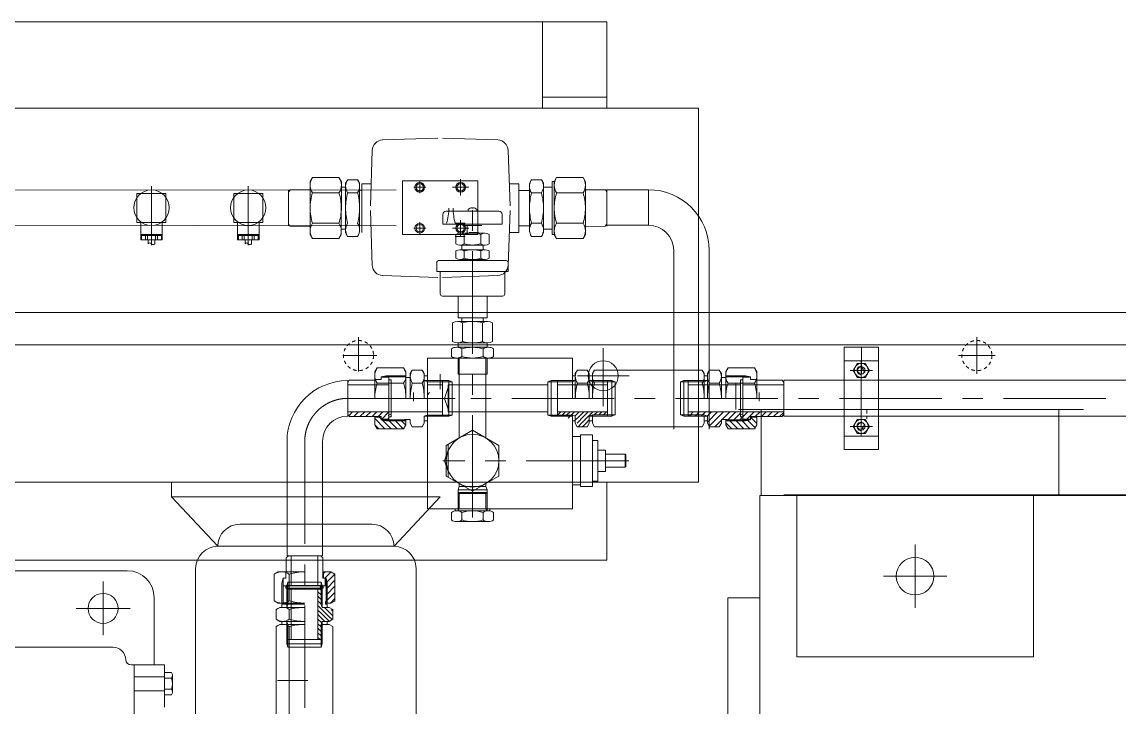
# Model space of a CAD drawing. Header units: millimetres. Extents: x -1 to 671026, y 1 to 511259.
# Drawn here: x 534472 to 560385, y 200260 to 216430 of the extents above; entities that cross this region are included whole.
import ezdxf

# ---------------------------------------------------------------- set-up
doc = ezdxf.new("R2010")
doc.units = ezdxf.units.MM
doc.header["$LTSCALE"] = 25.4
for name, pattern in [('CENTER', [50.8, 31.75, -6.35, 6.35, -6.35]), ('EB_DASH', [6, 3, -3]), ('EB_DASHDOT', [39, 30, -3, 3, -3])]:
    doc.linetypes.add(name, pattern=pattern)
for name, color, linetype, lineweight in [('CAXA0', 7, 'Continuous', 5), ('CAXA1', 5, 'CENTER', 5), ('CAXAEB0', 7, 'Continuous', 5), ('CAXA中心线层', 5, 'CENTER', 5), ('CAXA细实线层', 7, 'Continuous', 5), ('CAXA虚线层', 96, 'EB_DASH', 5)]:
    doc.layers.add(name, color=color, linetype=linetype, lineweight=lineweight)

msp = doc.modelspace()

# ---------------------------------------------------------------- linework, layer by layer
at = {"color": 7, "lineweight": 5}
for p, q in [((528985.88, 216430.32), (548289.88, 216430.32)), ((546765.88, 216430.32), (546765.88, 214398.32)), ((548289.88, 216430.32), (548289.88, 214398.32)), ((546765.88, 214652.32), (548289.88, 214652.32)), ((526826.88, 214398.32), (550448.88, 214398.32)), ((550448.88, 214398.32), (550448.88, 205569.28)), ((544297.64, 213687.75), (542988.7, 213645.49)), ((544404.18, 213687.75), (545713.12, 213645.49)), ((542700.77, 212090.18), (542743.03, 213399.11)), ((546001.05, 212090.18), (545958.79, 213399.11)), ((541279.37, 212660.69), (541335.06, 212756.94)), ((541279.37, 212660.69), (541335.06, 212756.94)), ((541335.06, 212756.94), (541960.46, 212756.38)), ((541335.06, 212756.94), (541960.46, 212756.38)), ((542015.97, 212660.03), (541960.46, 212756.38)), ((542015.97, 212660.03), (541960.46, 212756.38)), ((547043.19, 212659.77), (547098.7, 212756.13)), ((547724.1, 212756.69), (547098.7, 212756.13)), ((547779.79, 212660.43), (547724.1, 212756.69)), ((537531.21, 211543.66), (537531.21, 212554.98)), ((537531.21, 211543.66), (537531.21, 212554.98)), ((537531.21, 211540.01), (537531.21, 212551.34)), ((537531.21, 211670.17), (537531.21, 212508.37)), ((539817.21, 211543.66), (539817.21, 212554.98)), ((539817.21, 211543.66), (539817.21, 212554.98)), ((539817.21, 211540.01), (539817.21, 212551.34)), ((539817.21, 211670.17), (539817.21, 212508.37)), ((541279.37, 212660.69), (541279.2, 212469.97)), ((541279.37, 212660.69), (541279.2, 212469.97)), ((542014.86, 211414.99), (542015.86, 212532.81)), ((542015.97, 212660.03), (542015.86, 212532.81)), ((542015.97, 212660.03), (542015.86, 212532.81)), ((542015.86, 212532.81), (542117.46, 212532.72)), ((542015.86, 212532.81), (542117.46, 212532.72)), ((542117.46, 212528.1), (542117.02, 212037.88)), ((542117.46, 212528.1), (542117.02, 212037.88)), ((542117.54, 212621.62), (542117.46, 212532.72)), ((542117.54, 212621.62), (542117.46, 212532.72)), ((542117.54, 212621.62), (542166.01, 212705.4)), ((542117.54, 212621.62), (542166.01, 212705.4)), ((542166.01, 212705.4), (542399.42, 212705.19)), ((542166.01, 212705.4), (542399.42, 212705.19)), ((542447.74, 212621.32), (542399.42, 212705.19)), ((542447.74, 212621.32), (542399.42, 212705.19)), ((542447.74, 212621.32), (542447.22, 212037.12)), ((542447.74, 212621.32), (542447.59, 212456.22)), ((542717.5, 212606.63), (542496.71, 212606.63)), ((542496.71, 212606.63), (542496.71, 211463.63)), ((542717.5, 212606.63), (542496.71, 212606.63)), ((542496.71, 212606.63), (542496.71, 211463.63)), ((543461.91, 212679.81), (545239.91, 212679.81)), ((543461.91, 211409.81), (543461.91, 212679.81)), ((543728.61, 212527.41), (544008.01, 212527.41)), ((543868.31, 212387.71), (543868.31, 212667.11)), ((544643.01, 212527.41), (545024.01, 212527.41)), ((544693.81, 212527.41), (544973.21, 212527.41)), ((544833.51, 212717.91), (544833.51, 212336.91)), ((545239.91, 212679.81), (545239.91, 211409.81)), ((545984.32, 212606.63), (546205.11, 212606.63)), ((546205.11, 211463.63), (546205.11, 212606.63)), ((546205.11, 212570.3), (546205.11, 211503.5)), ((546459.02, 212621.07), (546507.34, 212704.93)), ((546459.02, 212621.07), (546459.17, 212455.97)), ((546740.75, 212705.14), (546507.34, 212704.93)), ((546789.22, 212621.36), (546740.75, 212705.14)), ((546789.22, 212621.36), (546789.3, 212532.46)), ((546789.31, 212527.84), (546789.75, 212037.62)), ((546992.95, 212532.56), (546789.75, 212532.37)), ((547043.75, 212660.74), (546992.95, 212660.74)), ((546992.95, 211414.74), (546992.95, 212660.74)), ((547043.19, 212659.77), (547043.3, 212532.56)), ((547044.31, 211414.74), (547043.3, 212532.56)), ((547779.79, 212660.43), (547780.35, 212037.92)), ((533169.94, 212470.24), (543308.96, 212456.36)), ((537188.31, 211694.36), (537188.31, 212380.16)), ((537188.31, 212380.16), (537874.11, 212380.16)), ((537874.11, 211694.36), (537874.11, 212380.16)), ((539474.31, 211694.36), (539474.31, 212380.16)), ((539474.31, 212380.16), (540160.11, 212380.16)), ((540160.11, 211694.36), (540160.11, 212380.16)), ((540768.96, 211618.16), (540768.96, 212456.36)), ((540769.63, 212411.25), (540803.91, 212470.51)), ((540803.85, 212470.4), (541279.2, 212469.97)), ((541279.2, 212469.97), (541278.26, 211415.66)), ((541334.74, 212397.53), (541960.14, 212396.97)), ((541334.74, 212397.53), (541960.14, 212396.97)), ((542165.09, 212399.19), (542398.5, 212399.4)), ((542165.09, 212399.19), (542398.5, 212399.4)), ((542496.71, 212445.26), (542447.59, 212456.22)), ((542496.71, 212445.26), (542447.59, 212456.22)), ((544985.69, 212323.8), (544988.16, 212323.8)), ((546459.55, 212455.95), (546205.11, 212455.95)), ((546459.17, 212455.95), (546460.01, 211523.15)), ((546741.68, 212396.03), (546508.26, 212396.23)), ((547725.07, 212396.05), (547099.67, 212396.62)), ((548255.32, 212470.14), (547779.96, 212469.72)), ((548289.54, 212410.99), (548255.25, 212470.26)), ((548255.25, 212470.26), (549269.26, 212470.26)), ((548289.5, 212451.5), (548290.25, 211613.3)), ((549269.26, 211632.06), (549269.26, 212470.26)), ((541278.82, 212038.17), (541278.26, 211415.66)), ((542014.86, 211414.99), (542015.42, 212037.51)), ((542116.49, 211453.22), (542117.02, 212037.42)), ((542116.49, 211453.22), (542117.02, 212037.42)), ((542447.22, 212037.12), (542446.75, 211523.41)), ((542447.22, 212037.12), (542446.75, 211523.41)), ((542700.77, 211983.63), (542743.03, 210674.69)), ((544492.02, 211965.1), (545736.62, 211965.1)), ((545012.72, 211965.1), (545012.72, 212008.18)), ((545104.16, 212043.84), (545104.16, 212033.93)), ((545104.16, 212033.93), (545124.48, 212033.93)), ((545124.48, 212043.84), (545124.48, 212033.93)), ((545215.92, 212008.69), (545215.92, 211965.1)), ((546001.05, 211983.63), (545958.79, 210674.69)), ((546790.27, 211452.97), (546789.75, 212037.16)), ((547780.35, 212037.92), (547780.91, 211415.4)), ((544415.82, 211660.3), (544415.82, 211888.9)), ((544833.51, 211752.71), (544833.51, 211371.71)), ((545812.82, 211660.3), (545812.82, 211888.9)), ((533169.94, 211632.04), (543308.96, 211618.16)), ((537188.31, 211694.36), (537874.11, 211694.36)), ((537277.21, 211289.17), (537277.21, 211694.36)), ((537531.21, 211670.17), (537531.21, 211162.17)), ((537785.21, 211289.17), (537785.21, 211694.36)), ((539474.31, 211694.36), (540160.11, 211694.36)), ((539563.21, 211289.17), (539563.21, 211694.36)), ((539817.21, 211670.17), (539817.21, 211162.17)), ((540071.21, 211289.17), (540071.21, 211694.36)), ((540768.96, 211666.23), (540803.2, 211606.8)), ((540803.2, 211606.8), (541278.43, 211606.37)), ((541334.09, 211678.71), (541959.49, 211678.15)), ((541334.09, 211678.71), (541959.49, 211678.15)), ((542014.97, 211542.21), (542116.57, 211542.12)), ((542014.97, 211542.21), (542116.57, 211542.12)), ((542116.49, 211453.22), (542164.81, 211369.36)), ((542116.49, 211453.22), (542164.81, 211369.36)), ((543728.61, 211562.21), (544008.01, 211562.21)), ((543868.31, 211422.51), (543868.31, 211701.91)), ((544415.82, 211660.3), (545114.32, 211660.3)), ((544643.01, 211562.21), (545024.01, 211562.21)), ((544693.81, 211562.21), (544973.21, 211562.21)), ((544705.09, 211677.97), (544938.5, 211677.76)), ((544705.09, 211677.97), (544938.5, 211677.76)), ((544905.19, 211660.3), (544905.19, 211622.2)), ((545241.32, 211622.2), (544905.19, 211622.2)), ((545036.71, 211629.06), (544986.84, 211618.02)), ((545036.71, 211629.06), (544986.84, 211618.02)), ((544987.32, 211622.2), (545336.99, 211622.2)), ((544987.32, 211444.4), (544987.32, 211622.2)), ((545257.5, 211463.63), (545036.71, 211463.63)), ((545257.5, 211463.63), (545036.71, 211463.63)), ((545114.32, 211660.3), (545812.82, 211660.3)), ((545241.32, 211444.4), (545241.32, 211622.2)), ((545984.32, 211463.63), (546205.11, 211463.63)), ((546459.92, 211617.75), (546205.11, 211617.75)), ((546741.68, 211677.71), (546508.26, 211677.5)), ((546790.27, 211452.97), (546741.95, 211369.1)), ((546993.39, 211541.96), (546789.99, 211541.77)), ((547725.07, 211678.46), (547099.67, 211677.9)), ((548255.96, 211606.54), (547780.73, 211606.12)), ((549269.26, 211632.06), (548249.83, 211632.06)), ((548290.2, 211665.98), (548255.96, 211606.54)), ((537785.21, 211416.17), (537277.21, 211416.17)), ((537785.21, 211390.77), (537277.21, 211390.77)), ((537785.21, 211289.17), (537277.21, 211289.17)), ((537297.9, 211289.17), (537297.9, 211390.77)), ((537390.57, 211289.17), (537390.57, 211390.77)), ((537438.53, 211289.17), (537438.53, 211390.77)), ((537455.01, 211193.48), (537455.01, 211289.17)), ((537607.41, 211193.48), (537607.41, 211289.17)), ((537623.88, 211289.17), (537623.88, 211390.77)), ((537671.85, 211289.17), (537671.85, 211390.77)), ((537764.52, 211289.17), (537764.52, 211390.77)), ((540071.21, 211416.17), (539563.21, 211416.17)), ((540071.21, 211390.77), (539563.21, 211390.77)), ((540071.21, 211289.17), (539563.21, 211289.17)), ((539583.9, 211289.17), (539583.9, 211390.77)), ((539676.57, 211289.17), (539676.57, 211390.77)), ((539724.53, 211289.17), (539724.53, 211390.77)), ((539741.01, 211193.48), (539741.01, 211289.17)), ((539893.41, 211193.48), (539893.41, 211289.17)), ((539909.88, 211289.17), (539909.88, 211390.77)), ((539957.85, 211289.17), (539957.85, 211390.77)), ((540050.52, 211289.17), (540050.52, 211390.77)), ((541278.26, 211415.66), (541333.77, 211319.3)), ((541278.26, 211415.66), (541333.77, 211319.3)), ((541333.77, 211319.3), (541959.17, 211318.74)), ((541333.77, 211319.3), (541959.17, 211318.74)), ((542014.86, 211414.99), (541959.17, 211318.74)), ((542014.86, 211414.99), (541959.17, 211318.74)), ((542164.81, 211369.36), (542398.22, 211369.15)), ((543461.91, 211409.81), (545239.91, 211409.81)), ((544704.81, 211369.36), (544938.22, 211369.15)), ((544718.37, 211194.2), (544718.37, 211415.2)), ((545411.28, 211444.4), (544817.36, 211444.4)), ((544916.34, 211415.2), (544916.34, 211194.2)), ((545312.29, 211415.2), (545312.29, 211194.2)), ((545510.26, 211194.2), (545510.26, 211415.2)), ((546741.95, 211369.1), (546508.54, 211368.89)), ((547044.31, 211414.74), (546992.95, 211414.74)), ((547044.31, 211414.74), (547099.99, 211318.49)), ((547725.39, 211319.05), (547099.99, 211318.49)), ((547780.91, 211415.4), (547725.39, 211319.05)), ((545411.28, 211165), (544817.36, 211165)), ((549866.16, 206817.36), (549866.16, 211035.16)), ((550704.36, 206817.36), (550704.36, 211035.16)), ((545908.07, 210796.7), (544313.65, 210796.7)), ((544297.64, 210401.88), (542988.7, 210444.13)), ((544269.77, 210542.7), (545958.87, 210542.7)), ((544352.32, 210009.3), (544352.32, 210542.7)), ((544404.18, 210401.88), (545713.12, 210444.13)), ((545876.32, 210009.3), (545876.32, 210542.7)), ((544403.12, 209958.5), (545825.52, 209958.5)), ((544771.42, 209958.65), (544771.42, 209448.63)), ((545457.22, 209958.65), (545457.22, 209448.63)), ((545203.07, 209730.16), (545203.07, 209727.69)), ((524641.97, 209572.32), (589411.97, 209572.32)), ((545457.22, 209448.63), (544771.42, 209448.63)), ((544860.32, 209361.6), (544860.32, 209448.63)), ((545368.32, 209361.6), (545368.32, 209448.63)), ((544645.05, 208890.62), (544645.05, 209324.58)), ((545466.27, 209361.6), (544762.36, 209361.6)), ((544879.68, 209324.58), (544879.68, 208890.62)), ((545348.95, 209324.58), (545348.95, 208890.62)), ((545583.59, 208890.62), (545583.59, 209324.58)), ((524641.97, 208810.32), (589411.97, 208810.32)), ((544615.72, 208535.93), (544615.72, 208714.07)), ((545488.27, 208752), (544740.37, 208752)), ((544762.36, 208853.6), (545114.32, 208853.6)), ((544771.42, 208752), (544771.42, 208853.6)), ((544865.02, 208714.07), (544865.02, 208535.93)), ((545466.27, 208853.6), (545114.32, 208853.6)), ((545363.62, 208714.07), (545363.62, 208535.93)), ((545457.22, 208752), (545457.22, 208853.6)), ((545612.92, 208535.93), (545612.92, 208714.07)), ((548201.17, 208729.73), (548201.17, 207358.13)), ((548201.17, 208688.71), (548201.17, 207469.51)), ((553890.77, 206339.07), (553890.77, 208752.07)), ((553890.77, 208752.07), (554703.57, 208752.07)), ((554703.57, 206339.07), (554703.57, 208752.07)), ((544047.46, 208498.02), (544047.46, 204942.02)), ((544047.46, 208498), (547476.5, 208498)), ((544047.46, 208498), (544047.46, 204942)), ((544740.37, 208498), (545927.01, 208498)), ((544771.31, 208498.14), (544771.31, 208117.04)), ((544796.7, 208498.14), (544796.7, 208117.04)), ((545431.82, 208498), (545431.82, 208117.04)), ((545457.2, 208498.14), (545457.2, 208117.04)), ((547476.5, 207545.54), (547476.5, 208498)), ((553890.77, 208434.57), (554703.57, 208434.57)), ((542805.4, 208168.09), (542861, 208264.39)), ((542805.4, 208168.09), (542805.4, 207977.37)), ((542805.4, 207545.57), (542805.4, 208168.09)), ((542861, 208264.39), (543486.4, 208264.39)), ((543072.03, 208078.97), (542957.8, 208053.57)), ((543072.03, 208078.97), (543542, 208078.97)), ((543542, 208168.09), (543486.4, 208264.39)), ((543542, 208040.87), (543542, 208168.09)), ((543542, 208168.09), (543542, 207545.57)), ((543643.6, 208129.77), (543691.99, 208213.59)), ((543643.6, 207545.48), (543643.6, 208129.77)), ((543643.6, 208040.87), (543643.6, 208129.77)), ((543643.6, 208129.77), (543643.6, 207545.57)), ((543691.99, 208213.59), (543925.4, 208213.59)), ((543973.8, 208129.77), (543925.4, 208213.59)), ((544047.46, 208078.88), (543973.09, 208078.88)), ((543973.8, 208129.77), (543973.8, 207964.67)), ((543973.8, 207545.57), (543973.8, 208129.77)), ((544047.46, 207545.48), (544047.46, 208129.77)), ((544047.46, 208129.77), (544047.46, 207545.57)), ((544047.46, 208040.87), (544047.46, 208129.77)), ((544047.46, 207545.48), (544047.46, 208078.88)), ((544352.88, 208119.34), (544352.88, 207763.74)), ((545457.2, 208117.04), (544771.31, 208117.04)), ((544796.7, 208117.04), (544796.7, 206607.73)), ((545431.82, 208117.04), (545431.82, 206607.73)), ((547476.5, 208078.86), (547543.02, 208078.86)), ((547542.3, 208129.75), (547590.7, 208213.57)), ((547542.3, 207545.55), (547542.3, 208129.75)), ((547542.3, 208129.75), (547542.3, 207964.65)), ((547542.3, 207545.46), (547542.3, 208129.75)), ((547590.7, 208213.57), (547824.11, 208213.57)), ((548810.77, 208079.11), (547591.57, 208079.11)), ((547872.5, 208129.75), (547824.11, 208213.57)), ((547871.79, 208078.86), (547946.16, 208078.86)), ((547872.5, 207545.46), (547872.5, 208129.75)), ((547872.5, 208040.85), (547872.5, 208129.75)), ((547872.5, 208129.75), (547872.5, 207545.55)), ((547872.5, 207545.46), (547872.5, 208129.75)), ((547945.45, 208129.75), (547993.85, 208213.57)), ((547945.45, 208129.75), (547993.85, 208213.57)), ((547945.45, 207545.55), (547945.45, 208129.75)), ((547945.45, 208129.75), (547945.45, 207964.65)), ((547945.45, 207545.46), (547945.45, 208129.75)), ((547945.45, 207545.55), (547945.45, 208129.75)), ((547945.45, 208129.75), (547945.45, 207964.65)), ((547945.45, 207545.46), (547945.45, 208129.75)), ((547993.85, 208213.57), (550539.37, 208213.57)), ((550587.76, 208129.75), (550539.37, 208213.57)), ((550587.76, 207545.46), (550587.76, 208129.75)), ((550587.76, 208129.75), (550587.76, 207545.55)), ((550587.76, 208040.85), (550587.76, 208129.75)), ((550587.76, 208078.86), (550662.14, 208078.86)), ((550587.76, 207545.46), (550587.76, 208078.86)), ((550661.42, 208129.75), (550709.82, 208213.57)), ((550661.42, 208129.75), (550661.42, 207964.65)), ((550661.42, 207545.55), (550661.42, 208129.75)), ((550943.23, 208213.57), (550709.82, 208213.57)), ((550991.62, 208129.75), (550943.23, 208213.57)), ((550991.62, 207545.46), (550991.62, 208129.75)), ((550991.62, 208040.85), (550991.62, 208129.75)), ((550991.62, 208129.75), (550991.62, 207545.55)), ((551093.22, 208168.06), (551148.83, 208264.37)), ((551093.22, 208040.85), (551093.22, 208168.06)), ((551093.22, 208168.06), (551093.22, 207545.55)), ((551563.19, 208078.95), (551093.22, 208078.95)), ((551774.22, 208264.37), (551148.83, 208264.37)), ((551563.19, 208078.95), (551677.42, 208053.55)), ((551829.82, 208168.06), (551774.22, 208264.37)), ((551829.82, 208168.06), (551829.82, 207977.35)), ((551829.82, 207545.55), (551829.82, 208168.06)), ((554369.79, 208168.06), (554314.19, 208264.37)), ((542167.84, 207918.08), (542202.07, 207977.37)), ((542167.84, 207964.67), (542167.84, 207126.47)), ((542167.84, 207173.07), (542167.84, 207918.08)), ((542167.84, 207863.07), (543133.04, 207863.07)), ((542202.07, 207977.37), (542802.84, 207977.37)), ((542805.4, 207990.07), (542957.8, 207990.07)), ((542861, 207904.98), (543486.4, 207904.98)), ((542957.8, 208053.57), (543542, 208053.57)), ((542957.8, 208053.57), (542957.8, 207990.07)), ((542957.8, 208048.77), (543135.6, 208048.77)), ((543135.6, 207545.57), (543135.6, 208053.57)), ((543135.6, 207983.72), (543188.94, 207983.72)), ((543188.94, 207545.57), (543188.94, 207983.72)), ((543542, 208040.87), (543643.6, 208040.87)), ((543691.99, 207904.98), (543925.4, 207904.98)), ((544047.46, 207964.58), (543973.8, 207964.58)), ((544047.46, 207937.09), (543973.8, 207964.58)), ((544555.45, 207964.56), (544047.46, 207964.56)), ((544631.65, 207939.16), (544047.46, 207939.16)), ((544403.18, 207862.95), (544047.58, 207862.95)), ((544403.18, 207228.13), (544403.18, 207964.56)), ((544542.76, 207862.95), (546892.3, 207862.95)), ((544542.76, 207862.95), (544542.76, 207228.13)), ((544555.45, 207964.56), (544555.45, 207126.36)), ((544555.45, 207964.56), (544631.65, 207939.16)), ((544631.65, 207939.16), (544631.65, 207151.76)), ((546968.5, 207964.56), (546892.3, 207939.16)), ((546892.3, 207939.16), (547476.5, 207939.16)), ((546892.3, 207939.16), (546892.3, 207151.76)), ((546968.5, 207964.56), (546968.5, 207126.36)), ((546968.5, 207964.56), (547476.5, 207964.56)), ((548304.28, 207863.05), (547113.04, 207863.05)), ((547120.78, 207228.13), (547120.78, 207964.56)), ((547120.78, 207862.95), (547476.38, 207862.95)), ((547468.64, 207964.63), (547542.3, 207964.63)), ((547474.24, 207939.16), (547542.3, 207964.65)), ((547824.11, 207904.96), (547590.7, 207904.96)), ((547872.5, 207964.56), (547945.45, 207937.06)), ((547872.5, 207964.56), (548403.56, 207964.56)), ((547945.45, 207937.06), (548479.56, 207937.06)), ((547945.45, 207937.06), (548479.56, 207937.06)), ((548301.05, 207545.46), (548301.05, 207964.56)), ((548301.05, 207545.46), (548301.05, 207964.56)), ((548403.36, 207545.63), (548403.36, 207964.63)), ((548403.36, 207964.63), (548477.91, 207937.06)), ((548403.36, 207545.63), (548403.36, 207964.63)), ((548403.36, 207964.63), (548477.91, 207937.06)), ((548479.56, 207545.63), (548479.56, 207937.06)), ((548479.56, 207545.63), (548479.56, 207937.06)), ((550026.45, 207545.46), (550026.45, 207937.06)), ((550026.45, 207937.06), (550587.76, 207937.06)), ((550102.65, 207964.63), (550028.11, 207937.06)), ((550102.45, 207964.56), (550661.42, 207964.56)), ((550102.65, 207545.46), (550102.65, 207964.63)), ((550204.25, 207545.46), (550204.25, 207964.63)), ((551446.28, 207863.05), (550204.25, 207863.05)), ((550587.76, 207964.56), (550661.42, 207964.56)), ((550587.76, 207937.06), (550661.42, 207964.56)), ((550943.23, 207904.96), (550709.82, 207904.96)), ((551093.22, 208040.85), (550991.62, 208040.85)), ((551677.42, 208053.55), (551093.22, 208053.55)), ((551774.22, 207904.96), (551148.83, 207904.96)), ((551337.07, 207281.59), (551337.07, 207891.19)), ((551446.28, 207545.55), (551446.28, 207983.7)), ((551499.62, 207983.7), (551446.28, 207983.7)), ((551499.62, 207545.55), (551499.62, 208053.55)), ((551677.42, 208048.75), (551499.62, 208048.75)), ((552464.82, 207863.05), (551499.62, 207863.05)), ((551677.42, 208053.55), (551677.42, 207990.05)), ((551829.82, 207990.05), (551677.42, 207990.05)), ((552430.59, 207977.35), (551829.82, 207977.35)), ((552464.82, 207918.06), (552430.59, 207977.35)), ((590515.01, 207971.5), (552464.82, 207976.21)), ((552464.82, 207126.46), (552464.82, 207964.66)), ((543717.07, 207685.41), (543717.07, 207482.21)), ((544455.22, 207545.54), (544542.76, 207799.54)), ((551884.17, 207482.21), (551884.17, 207685.41)), ((543135.6, 207055.35), (543135.6, 207545.57)), ((543135.6, 207037.57), (543135.6, 207545.57)), ((543188.94, 207107.42), (543188.94, 207545.57)), ((544707.85, 207545.46), (544055.31, 207545.46)), ((544542.76, 207291.54), (544455.22, 207545.54)), ((548301.05, 207126.36), (548301.05, 207545.46)), ((548301.05, 207126.36), (548301.05, 207545.46)), ((548403.36, 207126.28), (548403.36, 207545.63)), ((548403.36, 207126.28), (548403.36, 207545.63)), ((548479.56, 207153.85), (548479.56, 207545.63)), ((548479.56, 207153.85), (548479.56, 207545.63)), ((550026.45, 207153.85), (550026.45, 207545.46)), ((550102.65, 207126.28), (550102.65, 207545.46)), ((550204.25, 207126.28), (550204.25, 207545.46)), ((552100.24, 207545.57), (551414.16, 207545.57)), ((551446.28, 207107.4), (551446.28, 207545.55)), ((551499.62, 207055.33), (551499.62, 207545.55)), ((551499.62, 207037.55), (551499.62, 207545.55)), ((542167.84, 207228.07), (544403.18, 207228.07)), ((542167.84, 207173.07), (542202.07, 207113.77)), ((542202.07, 207113.77), (542955.24, 207113.77)), ((542805.4, 206923.06), (542805.4, 207113.77)), ((542805.4, 207101.07), (542957.8, 207101.07)), ((542957.8, 207037.57), (542957.8, 207113.77)), ((542957.8, 207055.35), (543135.6, 207055.35)), ((543135.6, 207107.42), (543188.94, 207107.42)), ((543503.9, 207012.17), (543503.9, 207050.27)), ((543503.9, 207050.27), (543643.6, 207050.27)), ((543542, 206923.06), (543542, 207050.27)), ((543643.6, 206961.37), (543643.6, 207050.27)), ((544047.46, 207153.88), (543973.8, 207126.38)), ((543973.8, 206961.37), (543973.8, 207126.47)), ((544047.46, 207126.38), (543973.8, 207126.38)), ((544631.65, 207151.76), (544047.46, 207151.76)), ((544047.46, 206961.37), (544047.46, 207126.38)), ((544555.45, 207126.36), (544047.46, 207126.36)), ((544403.18, 207126.36), (544403.18, 207228.13)), ((544542.76, 207228.13), (546892.3, 207228.13)), ((544555.45, 207126.36), (544631.65, 207151.76)), ((546968.5, 207126.36), (546892.3, 207151.76)), ((546892.3, 207151.76), (547476.5, 207151.76)), ((546968.5, 207126.36), (547476.5, 207126.36)), ((548301.05, 207227.96), (547113.04, 207227.96)), ((547120.78, 207126.36), (547120.78, 207228.13)), ((547468.64, 207153.85), (547542.3, 207126.36)), ((547476.5, 204942), (547476.5, 207151.76)), ((547542.3, 206961.26), (547542.3, 207126.36)), ((547542.3, 207126.36), (547542.3, 206961.35)), ((547872.5, 207126.36), (547945.45, 207153.85)), ((547872.5, 207126.36), (548403.56, 207126.36)), ((547872.5, 206961.35), (547872.5, 207126.36)), ((547872.5, 206961.35), (547872.5, 207126.36)), ((547945.45, 207153.85), (548479.56, 207153.85)), ((547945.45, 206961.17), (547945.45, 207153.85)), ((547945.45, 207153.85), (548479.56, 207153.85)), ((547945.45, 206961.17), (547945.45, 207153.85)), ((548403.36, 207126.28), (548477.91, 207153.85)), ((548403.36, 207126.28), (548477.91, 207153.85)), ((550102.65, 207126.28), (550026.45, 207153.85)), ((550026.45, 207153.85), (550587.76, 207153.85)), ((550102.45, 207126.36), (550661.42, 207126.36)), ((552414.02, 207227.96), (550204.25, 207227.96)), ((550587.76, 207153.85), (550661.42, 207126.36)), ((550587.76, 207126.36), (550661.42, 207126.36)), ((550587.76, 206961.35), (550587.76, 207126.36)), ((550661.42, 206961.35), (550661.42, 207126.45)), ((551131.32, 207050.25), (550991.62, 207050.25)), ((550991.62, 206961.35), (550991.62, 207050.25)), ((551093.22, 206923.03), (551093.22, 207050.25)), ((551131.32, 207012.15), (551131.32, 207050.25)), ((551396.89, 207286.32), (559543.82, 207286.32)), ((551499.62, 207107.4), (551446.28, 207107.4)), ((552464.82, 207228.05), (551499.62, 207228.05)), ((551677.42, 207055.33), (551499.62, 207055.33)), ((551677.42, 207037.55), (551677.42, 207113.75)), ((552430.59, 207113.75), (551677.42, 207113.75)), ((551829.82, 207101.05), (551677.42, 207101.05)), ((551829.82, 206923.03), (551829.82, 207113.75)), ((551934.36, 207286.32), (551934.36, 205254.32)), ((552464.82, 207173.04), (552430.59, 207113.75)), ((590515.01, 207119.58), (552464.82, 207126.46)), ((558963.76, 207286.32), (558963.76, 205254.32)), ((542805.4, 206923.06), (542861, 206826.75)), ((542861, 206826.75), (543486.4, 206826.75)), ((543072.03, 207012.17), (542957.8, 207037.57)), ((542957.8, 207037.57), (543542, 207037.57)), ((543072.03, 207012.17), (543542, 207012.17)), ((543542, 206923.06), (543486.4, 206826.75)), ((543643.6, 206961.37), (543691.99, 206877.55)), ((543691.99, 206877.55), (543925.4, 206877.55)), ((543973.8, 206961.37), (543925.4, 206877.55)), ((544047.46, 207012.08), (543973.8, 207012.08)), ((545114.26, 206791.12), (544491.74, 206431.71)), ((545736.77, 206431.71), (545114.26, 206791.12)), ((547468.64, 207012.06), (547542.3, 207012.06)), ((547542.3, 206961.26), (547589.59, 206877.35)), ((547589.59, 206877.35), (547824.11, 206877.35)), ((547590.7, 206877.35), (547824.11, 206877.35)), ((547872.5, 206961.35), (547824.11, 206877.35)), ((547872.5, 207012.06), (547946.16, 207012.06)), ((547945.45, 206961.17), (547993.85, 206877.35)), ((547945.45, 206961.17), (547993.85, 206877.35)), ((547993.85, 206877.35), (550539.37, 206877.35)), ((547993.85, 206877.35), (549448.66, 206877.35)), ((550587.76, 206961.35), (550539.37, 206877.53)), ((550587.76, 207012.06), (550661.42, 207012.06)), ((550661.42, 206961.35), (550709.82, 206877.53)), ((550943.23, 206877.53), (550709.82, 206877.53)), ((550991.62, 206961.35), (550943.23, 206877.53)), ((551677.42, 207037.55), (551093.22, 207037.55)), ((551563.19, 207012.15), (551093.22, 207012.15)), ((551093.22, 206923.03), (551148.83, 206826.73)), ((551774.22, 206826.73), (551148.83, 206826.73)), ((551563.19, 207012.15), (551677.42, 207037.55)), ((551829.82, 206923.03), (551774.22, 206826.73)), ((554369.79, 206923.03), (554314.19, 206826.73)), ((540732.74, 206529.57), (540732.74, 203832)), ((541570.94, 206529.57), (541570.94, 203832)), ((547667, 206643.73), (547476.5, 206643.73)), ((547946.4, 206681.83), (547667, 206681.83)), ((547667, 205462.63), (547667, 206681.83)), ((547946.4, 205462.63), (547946.4, 206681.83)), ((548073.4, 206554.83), (547946.4, 206554.83)), ((548073.4, 206554.83), (547946.4, 206554.83)), ((548073.4, 205589.63), (548073.4, 206554.83)), ((553890.77, 206656.57), (554703.57, 206656.57)), ((544455.22, 206072.3), (544542.76, 206326.3)), ((544491.74, 206431.71), (544491.74, 205712.89)), ((544542.76, 206453.23), (544542.76, 205691.23)), ((545736.77, 205712.89), (545736.77, 206431.71)), ((548251.2, 206326.23), (548073.4, 206326.23)), ((548251.2, 205818.23), (548251.2, 206326.23)), ((553890.77, 206339.07), (554703.57, 206339.07)), ((544542.76, 205818.3), (544455.22, 206072.3)), ((548721.1, 206224.63), (548251.2, 206224.63)), ((548721.1, 205919.83), (548721.1, 206224.63)), ((548721.1, 206224.63), (548733.8, 206211.93)), ((548733.8, 205932.53), (548733.8, 206211.93)), ((548251.2, 205818.23), (548073.4, 205818.23)), ((548721.1, 205919.83), (548251.2, 205919.83)), ((548721.1, 205919.83), (548733.8, 205932.53)), ((526826.88, 205569.28), (550448.88, 205569.28)), ((538002.88, 205579.34), (538002.88, 205223.74)), ((544491.74, 205712.89), (545114.26, 205353.48)), ((544796.7, 205536.87), (544796.7, 205462.7)), ((545114.26, 205353.48), (545736.77, 205712.89)), ((545114.26, 205538.9), (545114.26, 204853.1)), ((545431.82, 205536.87), (545431.82, 205462.7)), ((547667, 205500.73), (547476.5, 205500.73)), ((548073.4, 205589.63), (547946.4, 205589.63)), ((548289.88, 205569.28), (548289.88, 203730.32)), ((544796.7, 205462.7), (544771.31, 205386.5)), ((544771.31, 204889.79), (544771.31, 205386.5)), ((544771.31, 205386.5), (545457.2, 205386.5)), ((545457.2, 205322.96), (544771.31, 205322.96)), ((544771.31, 205297.6), (545457.2, 205297.6)), ((544796.7, 205462.7), (545431.82, 205462.7)), ((544796.7, 204941.86), (544796.7, 205322.96)), ((545431.82, 205462.7), (545457.2, 205386.5)), ((545431.82, 204942), (545431.82, 205322.96)), ((545457.2, 204888.6), (545457.2, 205386.5)), ((547946.4, 205462.63), (547667, 205462.63)), ((551896.27, 205254.32), (551896.27, 183410.32)), ((598644.75, 205254.32), (551896.27, 205254.32)), ((576156.98, 205267.09), (552464.82, 205267.09)), ((552772.35, 205254.32), (552772.35, 201444.32)), ((558360.35, 205254.32), (558360.35, 201444.32)), ((538002.88, 205223.74), (539095.08, 204053.18)), ((538002.88, 205223.74), (544352.88, 205223.74)), ((544352.88, 205223.74), (543260.68, 204053.18)), ((544047.46, 204942), (547476.5, 204942)), ((544615.72, 204853.27), (544615.72, 204675.13)), ((544707.88, 204888.83), (544707.88, 204942)), ((544740.37, 204942), (545927.01, 204942)), ((544796.7, 204942), (544771.31, 204889.79)), ((545488.27, 204891.2), (544771.31, 204891.2)), ((544865.02, 204675.13), (544865.02, 204853.27)), ((545363.62, 204675.13), (545363.62, 204853.27)), ((545431.82, 204942), (545457.2, 204891.2)), ((545520.68, 204888.84), (545520.68, 204942)), ((545612.92, 204853.27), (545612.92, 204675.13)), ((539615.78, 204573.88), (542739.98, 204573.88)), ((545488.27, 204637.2), (544740.37, 204637.2)), ((539095.08, 204053.18), (543260.68, 204053.18)), ((528985.88, 203730.32), (548289.88, 203730.32)), ((540765.9, 203832), (540715.1, 203781.2)), ((540715.1, 203781.2), (540715.1, 203451)), ((540735.3, 203832), (541558.68, 203832)), ((541527.9, 203832), (540765.9, 203832)), ((541526.81, 203832), (540781.8, 203832)), ((540829.4, 203832), (540829.4, 203120.8)), ((541464.4, 203832), (541464.4, 203120.8)), ((541527.9, 203832), (541578.7, 203781.2)), ((541578.7, 203781.2), (541578.7, 203298.6)), ((526038.91, 203476.32), (536960.92, 203476.32)), ((538574.38, 203532.48), (538574.38, 197707.98)), ((540524.38, 203451), (540428.08, 203395.4)), ((540524.38, 203451), (540715.1, 203451)), ((541146.9, 203451), (540524.38, 203451)), ((540702.4, 203451), (540702.4, 203298.6)), ((541769.41, 203451), (541578.7, 203451)), ((541591.4, 203451), (541591.4, 203298.6)), ((541769.41, 203451), (541865.72, 203395.4)), ((543781.38, 203532.48), (543781.38, 197707.98)), ((540428.08, 203395.4), (540428.08, 202770)), ((540613.5, 203184.37), (540638.9, 203298.6)), ((540613.5, 203184.37), (540613.5, 202714.4)), ((540638.9, 203298.6), (540638.9, 202714.4)), ((540638.9, 203298.6), (540702.4, 203298.6)), ((540643.7, 203298.6), (540643.7, 203120.8)), ((540727.81, 203130.25), (540755.38, 203204.79)), ((540755.38, 203206.45), (540755.38, 202673.05)), ((540755.38, 203204.79), (541538.59, 203204.79)), ((540787.49, 203395.4), (540787.49, 202770)), ((541566.16, 203130.25), (541538.59, 203206.45)), ((541538.59, 203206.45), (541538.59, 202673.05)), ((541654.9, 203298.6), (541578.7, 203298.6)), ((541637.12, 203298.6), (541637.12, 203120.8)), ((541680.3, 203184.37), (541654.9, 203298.6)), ((541654.9, 203298.6), (541654.9, 202714.4)), ((541680.3, 203184.37), (541680.3, 202714.4)), ((541865.72, 203395.4), (541865.72, 202770)), ((541146.9, 203120.8), (540638.9, 203120.8)), ((540708.75, 203120.8), (540708.75, 203067.46)), ((541146.9, 203067.46), (540708.75, 203067.46)), ((540727.81, 203130.25), (540727.81, 202612.09)), ((541566.16, 203130.25), (540727.81, 203130.25)), ((541566.09, 203041.35), (540727.81, 203041.35)), ((540727.89, 203130.45), (540727.89, 202673.05)), ((540829.4, 201850.11), (540829.4, 203041.35)), ((541637.12, 203120.8), (541146.9, 203120.8)), ((541654.9, 203120.8), (541146.9, 203120.8)), ((541585.05, 203067.46), (541146.9, 203067.46)), ((541464.49, 201853.34), (541464.49, 203041.35)), ((541566.09, 203130.45), (541566.09, 202612.09)), ((541585.05, 203120.8), (541585.05, 203067.46)), ((537595.92, 202841.32), (537595.92, 201254.92)), ((540524.38, 202714.4), (540428.08, 202770)), ((540651.6, 202714.4), (540524.38, 202714.4)), ((540524.38, 202714.4), (541146.9, 202714.4)), ((540613.59, 202685.75), (540613.59, 202611.38)), ((541151.85, 202685.75), (540613.59, 202685.75)), ((540638.9, 202715.93), (540638.9, 202685.75)), ((540755.38, 202685.75), (540727.8, 202612.09)), ((540727.81, 202685.75), (540727.81, 202612.09)), ((541538.59, 202685.75), (541566.09, 202612.09)), ((541680.3, 202752.5), (541642.2, 202752.5)), ((541642.2, 202752.5), (541642.2, 202685.75)), ((541769.41, 202714.4), (541642.2, 202714.4)), ((541680.39, 202685.75), (541642.2, 202685.75)), ((541680.39, 202685.75), (541680.39, 202612.09)), ((541769.41, 202714.4), (541865.72, 202770)), ((551146.75, 202841.32), (551146.75, 185823.32)), ((551146.75, 202841.32), (551896.27, 202841.32)), ((540562.7, 202612.09), (540478.88, 202563.7)), ((540478.88, 202563.7), (540478.88, 202330.28)), ((541146.9, 202612.09), (540562.7, 202612.09)), ((540562.7, 202612.09), (540727.8, 202612.09)), ((541146.99, 202612.09), (540562.7, 202612.09)), ((540787.49, 202330.28), (540787.49, 202563.7)), ((541731.19, 202612.09), (541566.09, 202612.09)), ((541566.09, 202612.09), (541731.1, 202612.09)), ((541731.19, 202612.09), (541815.1, 202564.8)), ((541815.1, 202564.8), (541815.1, 202330.28)), ((541815.1, 202563.7), (541815.1, 202330.28)), ((540562.7, 202281.89), (540478.88, 202330.28)), ((540562.7, 202208.94), (540478.88, 202160.55)), ((540478.88, 202160.55), (540478.88, 199615.02)), ((541146.99, 202281.89), (540562.7, 202281.89)), ((540651.6, 202281.89), (540562.7, 202281.89)), ((540562.7, 202281.89), (541146.9, 202281.89)), ((541146.99, 202281.89), (540562.7, 202281.89)), ((541146.9, 202208.94), (540562.7, 202208.94)), ((540562.7, 202208.94), (540727.8, 202208.94)), ((541146.99, 202208.94), (540562.7, 202208.94)), ((540613.59, 202282.6), (540613.59, 202208.23)), ((540727.89, 202281.89), (540755.38, 202208.94)), ((540727.89, 202281.89), (540727.89, 201750.83)), ((540755.38, 202208.94), (540755.38, 201674.83)), ((540787.49, 199615.02), (540787.49, 202160.55)), ((541566.09, 202281.89), (541538.59, 202208.94)), ((541538.59, 202208.94), (541538.59, 201674.83)), ((541731.28, 202208.94), (541538.59, 202208.94)), ((541566.09, 202281.89), (541566.09, 201750.83)), ((541731.1, 202281.89), (541566.09, 202281.89)), ((541731.1, 202281.89), (541566.09, 202281.89)), ((541680.39, 202281.89), (541680.39, 202208.23)), ((541731.1, 202281.89), (541815.1, 202330.28)), ((541731.28, 202208.94), (541815.1, 202160.55)), ((541815.1, 202160.55), (541815.1, 199615.02)), ((541815.1, 202160.55), (541815.1, 200705.73)), ((536618.08, 201672.85), (525988.05, 201672.85)), ((541146.99, 201751.03), (540727.81, 201751.03)), ((540727.81, 201751.03), (540755.38, 201676.49)), ((541146.99, 201853.34), (540727.89, 201853.34)), ((541146.99, 201674.83), (540755.38, 201674.83)), ((541566.09, 201853.34), (541146.99, 201853.34)), ((541566.16, 201751.03), (541146.99, 201751.03)), ((541538.59, 201674.83), (541146.99, 201674.83)), ((541566.16, 201751.03), (541538.59, 201676.49)), ((552772.35, 201444.32), (558360.35, 201444.32)), ((537049.65, 201254.92), (537837.15, 201254.92)), ((537125.95, 200365.92), (537125.95, 201254.92)), ((537125.95, 187409.71), (537125.95, 201254.92)), ((537837.15, 201254.92), (537837.15, 200259.6)), ((537126.08, 200975.52), (537837.28, 200975.52)), ((538008.18, 201074.39), (537837.15, 201074.39)), ((538008.18, 200942.4), (537837.15, 200942.4)), ((538027.65, 201008.4), (538027.65, 200612.45)), ((541223.19, 200887.78), (540511.94, 200887.78)), ((537126.08, 200645.32), (537837.15, 200645.32)), ((538008.18, 200678.44), (537837.15, 200678.44)), ((538008.18, 200546.46), (537837.15, 200546.46))]:
    msp.add_line(p, q, dxfattribs=at)
for centre, radius in [((543868.31, 212527.41), 114.3), ((543868.31, 212527.41), 86.36), ((544833.51, 212527.41), 114.3), ((544833.51, 212527.41), 86.36), ((537531.21, 212045.67), 418.87), ((539817.21, 212045.67), 418.87), ((543868.31, 211562.21), 114.3), ((543868.31, 211562.21), 86.36), ((544833.51, 211562.21), 114.3), ((544833.51, 211562.21), 86.36), ((548201.17, 208079.11), 355.6), ((543161.38, 207140.8), 33.66), ((551473.84, 207140.78), 33.66), ((545114.26, 206072.3), 622.52), ((555566.35, 203349.32), 444.5), ((536389.35, 202587.32), 355.6), ((541551.66, 203095.01), 33.66)]:
    msp.add_circle(centre, radius, dxfattribs=at)
for centre, radius, start, end in [((542999.96, 213391.02), 254, 91.746199, 178.048062), ((545701.86, 213391.02), 254, 1.951938, 88.253801), ((541597.51, 212577), 318.21, 145.564318, 214.332813), ((541597.51, 212577), 318.21, 145.564318, 214.332813), ((541697.69, 212576.91), 318.21, 325.564318, 34.332813), ((541697.69, 212576.91), 318.21, 325.564318, 34.332813), ((547362.44, 212576.09), 318.21, 145.564318, 214.332813), ((547462.62, 212576), 318.21, 325.564318, 34.332813), ((542386.76, 212553.7), 270.2, 145.226252, 214.876618), ((542386.76, 212553.7), 270.2, 145.226252, 214.876618), ((542176.55, 212553.51), 270.2, 325.226252, 34.876618), ((542176.55, 212553.51), 270.2, 325.226252, 34.876618), ((546730.21, 212550.34), 270.2, 145.123382, 214.773748), ((546520.01, 212550.53), 270.2, 325.123382, 34.773748), ((542468.25, 212037.1), 1189.43, 162.360611, 179.948565), ((542468.25, 212037.1), 1189.43, 162.360611, 179.948565), ((540825.98, 212038.58), 1189.43, 359.948565, 17.536519), ((543475.85, 212040.96), 1358.83, 164.714261, 180.051435), ((543475.85, 212040.96), 1358.83, 164.714261, 180.051435), ((541088.38, 212038.81), 1358.83, 0.051435, 15.388608), ((541088.38, 212038.81), 1358.83, 0.051435, 15.388608), ((547818.38, 212035.65), 1358.83, 164.611392, 179.948565), ((545430.91, 212037.79), 1358.83, 359.948565, 15.285739), ((548233.18, 212036.19), 1189.43, 162.360611, 179.948565), ((546590.92, 212037.66), 1189.43, 359.948565, 17.536519), ((549269.26, 211035.16), 1435.1, 0, 90), ((542468.25, 212037.1), 1189.43, 179.948565, 197.536519), ((542468.25, 212037.1), 1189.43, 179.948565, 197.536519), ((540825.98, 212038.58), 1189.43, 342.360611, 359.948565), ((543475.85, 212036.2), 1358.83, 179.948565, 195.285739), ((541088.38, 212038.34), 1358.83, 344.611392, 359.948565), ((541088.38, 212038.34), 1358.83, 344.611392, 359.948565), ((544492.02, 211888.9), 76.2, 90, 180), ((543365.98, 212038.58), 1189.43, 342.360611, 359.948565), ((546015.85, 212036.2), 1358.83, 179.948565, 195.285739), ((545114.32, 211881.6), 162.31, 93.583322, 128.752304), ((545114.32, 211881.6), 162.56, 51.247696, 86.416678), ((545736.62, 211888.9), 76.2, 0, 90), ((547818.38, 212038.09), 1358.83, 180.051435, 195.388608), ((545430.91, 212035.95), 1358.83, 344.714261, 0.051435), ((548233.18, 212038.32), 1189.43, 180.051435, 197.639389), ((546590.92, 212036.85), 1189.43, 342.463481, 0.051435), ((541596.54, 211498.77), 318.21, 145.564318, 214.332813), ((541596.54, 211498.77), 318.21, 145.564318, 214.332813), ((541696.72, 211498.68), 318.21, 325.564318, 34.332813), ((541696.72, 211498.68), 318.21, 325.564318, 34.332813), ((542386.76, 211523.46), 270.2, 145.123382, 214.773748), ((542386.76, 211523.46), 270.2, 145.123382, 214.773748), ((542176.55, 211523.65), 270.2, 325.123382, 34.773748), ((542176.55, 211523.65), 270.2, 325.123382, 34.773748), ((546730.21, 211523.4), 270.2, 145.226252, 214.876618), ((546520.01, 211523.21), 270.2, 325.226252, 34.876618), ((547362.44, 211498.43), 318.21, 145.667187, 214.435682), ((547462.62, 211498.52), 318.21, 325.667187, 34.435682), ((549269.26, 211035.16), 596.9, 0, 90), ((544817.36, 211262), 182.4, 57.132768, 122.867232), ((544817.36, 211347.4), 182.4, 237.132768, 302.867232), ((545114.32, 210758.6), 685.8, 73.221345, 106.778655), ((545114.32, 211850.8), 685.8, 253.221345, 286.778655), ((545411.28, 211262), 182.4, 57.132768, 122.867232), ((545411.28, 211347.4), 182.4, 237.132768, 302.867232), ((542999.96, 210698.61), 254, 181.951938, 268.253801), ((545701.86, 210698.61), 254, 271.746199, 358.048062), ((544403.12, 210009.3), 50.8, 180, 270), ((545825.52, 210009.3), 50.8, 270, 360), ((544762.36, 209157.22), 204.38, 54.969964, 125.030036), ((545114.32, 208599.6), 762, 90, 107.933933), ((545114.32, 208599.6), 762, 72.066067, 90), ((545466.27, 209157.22), 204.38, 54.969964, 125.030036), ((544762.36, 209057.98), 204.38, 234.969964, 305.030036), ((545114.32, 209615.6), 762, 252.066067, 270), ((545114.32, 209615.6), 762, 270, 287.933933), ((545466.27, 209057.98), 204.38, 234.969964, 305.030036), ((544740.37, 208528.23), 223.77, 56.149101, 123.850899), ((545114.32, 207913.8), 838.2, 72.69712, 107.30288), ((545488.27, 208528.23), 223.77, 56.149101, 123.850899), ((544740.37, 208721.77), 223.77, 236.149101, 303.850899), ((545114.32, 209336.2), 838.2, 252.69712, 287.30288), ((545488.27, 208721.77), 223.77, 236.149101, 303.850899), ((543123.61, 208084.69), 318.21, 145.615753, 214.384247), ((543223.79, 208084.69), 318.21, 325.615753, 34.384247), ((543913.8, 208059.29), 270.2, 145.174817, 214.825183), ((543703.6, 208059.29), 270.2, 325.174817, 34.825183), ((547812.51, 208059.26), 270.2, 145.174817, 214.825183), ((547602.3, 208059.26), 270.2, 325.174817, 34.825183), ((548215.65, 208059.26), 270.2, 145.174817, 214.825183), ((548215.65, 208059.26), 270.2, 145.174817, 214.825183), ((550317.56, 208059.26), 270.2, 325.174817, 34.825183), ((550931.63, 208059.26), 270.2, 145.174817, 214.825183), ((550721.42, 208059.26), 270.2, 325.174817, 34.825183), ((551411.43, 208084.66), 318.21, 145.615753, 214.384247), ((551511.62, 208084.66), 318.21, 325.615753, 34.384247), ((542167.84, 206529.57), 1435.1, 90, 180), ((543994.83, 207545.57), 1189.43, 162.412046, 180), ((542352.57, 207545.57), 1189.43, 0, 17.587954), ((545002.43, 207545.57), 1358.83, 164.662826, 180), ((542614.96, 207545.57), 1358.83, 0, 15.337174), ((548901.14, 207545.55), 1358.83, 164.662826, 180), ((546513.67, 207545.55), 1358.83, 0, 15.337174), ((549304.29, 207545.55), 1358.83, 164.662826, 180), ((549304.29, 207545.55), 1358.83, 164.662826, 180), ((549228.93, 207545.55), 1358.83, 0, 15.337174), ((552020.26, 207545.55), 1358.83, 164.662826, 180), ((549632.79, 207545.55), 1358.83, 0, 15.337174), ((552282.66, 207545.55), 1189.43, 162.412046, 180), ((550640.39, 207545.55), 1189.43, 0, 17.587954), ((542167.84, 206529.57), 596.9, 90, 180), ((544740.37, 204667.42), 223.77, 56.149101, 123.850899), ((545114.32, 204053), 838.2, 72.69712, 107.30288), ((545488.27, 204667.42), 223.77, 56.149101, 123.850899), ((539615.78, 204053.18), 520.7, 90, 180), ((542739.98, 204053.18), 520.7, 0, 90), ((544740.37, 204860.97), 223.77, 236.149101, 303.850899), ((545114.32, 205475.4), 838.2, 252.69712, 287.30288), ((545488.27, 204860.97), 223.77, 236.149101, 303.850899), ((539095.08, 203532.48), 520.7, 90, 180), ((543260.68, 203532.48), 520.7, 0, 90), ((536960.92, 202841.32), 635, 0, 90), ((540607.78, 203132.79), 318.21, 55.615753, 124.384247), ((541146.9, 202261.57), 1189.43, 90, 107.587954), ((540607.78, 203032.61), 318.21, 235.615753, 304.384247), ((541146.9, 203903.83), 1189.43, 252.412046, 270), ((540633.18, 202341.89), 270.2, 55.174817, 124.825183), ((541146.9, 201253.26), 1358.83, 90, 105.337174), ((540633.18, 202552.09), 270.2, 235.174817, 304.825183), ((540633.18, 201938.74), 270.2, 55.174817, 124.825183), ((541146.9, 203640.72), 1358.83, 254.662826, 270), ((541146.9, 200850.11), 1358.83, 90, 105.337174), ((536618.08, 201368.05), 304.8, 1.840721, 90), ((537049.65, 201381.92), 127, 181.840685, 270.000015), ((537906.05, 201008.4), 121.6, 327.132768, 32.867232), ((537570.45, 200810.42), 457.2, 343.221345, 16.778655), ((537906.05, 200612.45), 121.6, 327.132768, 32.867232)]:
    msp.add_arc(centre, radius, start, end, dxfattribs=at)
for points in [[(537607.41, 211193.48), (537598.25, 211181.27), (537567.79, 211155.17), (537531.21, 211193.48), (537494.63, 211231.79), (537464.17, 211205.69), (537455.01, 211193.48)], [(539893.41, 211193.48), (539884.25, 211181.27), (539853.79, 211155.17), (539817.21, 211193.48), (539780.63, 211231.79), (539750.17, 211205.69), (539741.01, 211193.48)]]:
    msp.add_open_spline(points, degree=3, dxfattribs=at)
for p in [(544055.31, 207545.46), (544055.31, 207545.46), (547468.64, 207545.46), (547468.64, 207545.46)]:
    msp.add_point(p, dxfattribs=at)
at = {"layer": 'CAXA0', "color": 7, "linetype": 'Continuous', "lineweight": 5}
for p, q in [((544098.06, 207680.15), (544047.46, 207629.55)), ((542280.98, 207228.07), (542189.12, 207136.21)), ((542424.67, 207228.07), (542310.37, 207113.77)), ((542568.35, 207228.07), (542454.05, 207113.77)), ((542712.03, 207228.07), (542597.73, 207113.77)), ((542855.72, 207228.07), (542741.42, 207113.77)), ((542805.4, 207067.73), (543046.37, 206826.75)), ((542999.4, 207228.07), (542885.1, 207113.77)), ((542915.74, 207101.07), (542957.8, 207059.01)), ((543133.04, 207218.03), (542970.37, 207055.35)), ((543133.04, 207074.34), (543114.05, 207055.35)), ((547202.05, 207227.96), (547127.94, 207153.85)), ((547309.81, 207227.96), (547235.71, 207153.85)), ((547417.57, 207227.96), (547343.47, 207153.85)), ((547423.74, 207126.36), (547373.19, 207075.81)), ((547525.34, 207227.96), (547451.23, 207153.85)), ((547633.1, 207227.96), (547534.44, 207129.29)), ((547639.26, 207126.36), (547542.3, 207029.4)), ((547747.03, 207126.36), (547582.02, 206961.35)), ((547740.86, 207227.96), (547639.26, 207126.36)), ((547854.79, 207126.36), (547689.78, 206961.35)), ((547848.63, 207227.96), (547747.03, 207126.36)), ((547956.39, 207227.96), (547854.79, 207126.36)), ((548064.15, 207227.96), (547990.05, 207153.85)), ((548171.91, 207227.96), (548097.81, 207153.85)), ((548279.68, 207227.96), (548205.57, 207153.85)), ((550250.9, 207151.68), (550225.5, 207126.28)), ((550327.18, 207227.96), (550250.9, 207151.68)), ((550394.59, 207151.68), (550369.19, 207126.28)), ((550470.86, 207227.96), (550394.59, 207151.68)), ((550538.27, 207151.68), (550512.87, 207126.28)), ((550614.54, 207227.96), (550538.27, 207151.68)), ((550758.23, 207227.96), (550658.28, 207128.01)), ((550901.91, 207227.96), (550661.42, 206987.47)), ((551045.6, 207227.96), (550704.46, 206886.82)), ((551189.28, 207227.96), (551011.57, 207050.25)), ((551332.96, 207227.96), (551142.56, 207037.55)), ((551446.28, 207197.59), (551286.24, 207037.55)), ((551499.62, 207107.25), (551429.92, 207037.55)), ((551620.42, 207228.05), (551499.62, 207107.25)), ((551764.11, 207228.05), (551591.39, 207055.33)), ((551680.49, 207101.05), (551829.82, 206951.71)), ((551907.79, 207228.05), (551793.49, 207113.75)), ((551824.17, 207101.05), (551829.82, 207095.4)), ((552051.48, 207228.05), (551937.18, 207113.75)), ((552195.16, 207228.05), (552080.86, 207113.75)), ((552338.84, 207228.05), (552224.54, 207113.75)), ((552464.82, 207210.34), (552368.23, 207113.75)), ((542805.4, 206924.04), (542902.69, 206826.75)), ((542979.24, 207037.57), (542985.37, 207031.44)), ((542985.37, 207031.44), (543190.06, 206826.75)), ((543122.92, 207037.57), (543148.32, 207012.17)), ((543148.32, 207012.17), (543333.74, 206826.75)), ((543266.6, 207037.57), (543292, 207012.17)), ((543292, 207012.17), (543477.42, 206826.75)), ((543410.29, 207037.57), (543435.69, 207012.17)), ((543435.69, 207012.17), (543535.7, 206912.16)), ((547689.78, 206961.35), (547605.78, 206877.35)), ((547797.54, 206961.35), (547713.54, 206877.35)), ((547872.5, 207036.31), (547797.54, 206961.35)), ((547824.11, 206880.15), (547821.3, 206877.35)), ((550991.62, 207030.3), (550838.85, 206877.53)), ((551093.22, 206969.89), (551236.39, 206826.73)), ((551169.25, 207037.55), (551194.65, 207012.15)), ((551194.65, 207012.15), (551380.07, 206826.73)), ((551312.94, 207037.55), (551338.34, 207012.15)), ((551338.34, 207012.15), (551523.76, 206826.73)), ((551456.62, 207037.55), (551482.02, 207012.15)), ((551482.02, 207012.15), (551667.44, 206826.73)), ((551600.31, 207037.55), (551614.33, 207023.52)), ((551614.33, 207023.52), (551787.73, 206850.12)), ((541632.53, 203451), (541591.4, 203409.86)), ((541773.73, 203448.51), (541623.82, 203298.6)), ((541675.38, 203206.48), (541654.9, 203185.99)), ((541864.82, 203395.92), (541675.38, 203206.48)), ((541865.72, 203253.13), (541680.3, 203067.71)), ((541464.49, 202981.07), (541538.59, 202906.96)), ((541511.97, 203041.35), (541538.59, 203014.73)), ((541680.3, 203067.71), (541654.9, 203042.31)), ((541680.3, 202924.02), (541654.9, 202898.62)), ((541865.72, 203109.44), (541680.3, 202924.02)), ((541865.72, 202965.76), (541680.3, 202780.34)), ((541464.49, 202873.3), (541538.59, 202799.2)), ((541464.49, 202765.54), (541538.59, 202691.44)), ((541464.49, 202657.78), (541566.09, 202556.18)), ((541680.3, 202780.34), (541654.9, 202754.94)), ((541865.72, 202822.08), (541758.04, 202714.4)), ((541464.49, 202550.02), (541566.09, 202448.42)), ((541464.49, 202442.25), (541566.09, 202340.65)), ((541566.09, 202556.18), (541731.1, 202391.17)), ((541566.09, 202448.42), (541731.1, 202283.41)), ((541617.94, 202612.09), (541731.1, 202498.93)), ((541725.7, 202612.09), (541731.1, 202606.7)), ((541731.1, 202498.93), (541815.1, 202414.93)), ((541731.1, 202391.17), (541791.98, 202330.28)), ((541772.99, 202564.8), (541815.1, 202522.69)), ((541464.49, 202334.49), (541552.67, 202246.3)), ((541464.49, 202226.73), (541538.59, 202152.62)), ((541464.49, 202118.96), (541538.59, 202044.86)), ((541566.09, 202340.65), (541624.85, 202281.89)), ((541464.49, 202011.2), (541538.59, 201937.1)), ((541464.49, 201903.44), (541514.58, 201853.34))]:
    msp.add_line(p, q, dxfattribs=at)
at = {"layer": 'CAXA1', "linetype": 'CENTER', "lineweight": 5, "ltscale": 3}
for p, q in [((545114.28, 204729.64), (545114.28, 212064.61)), ((557026.91, 208988.12), (557026.91, 208124.52)), ((557458.71, 208556.32), (556595.11, 208556.32)), ((554297.17, 208115.97), (554297.17, 206975.17)), ((542167.84, 207545.57), (591978.99, 207545.57)), ((541151.84, 206529.57), (541151.84, 187367.07)), ((548803.4, 206072.23), (544409.55, 206072.23)), ((536389.35, 201952.32), (536389.35, 203222.32)), ((537024.35, 202587.32), (535754.35, 202587.32))]:
    msp.add_line(p, q, dxfattribs=at)
at = {"layer": 'CAXA1', "linetype": 'CENTER', "lineweight": 5, "ltscale": 10}
for p, q in [((555566.35, 204098.14), (555566.35, 202600.49)), ((554817.52, 203349.32), (556315.17, 203349.32))]:
    msp.add_line(p, q, dxfattribs=at)
at = {"layer": 'CAXA1', "linetype": 'CENTER', "lineweight": 5, "ltscale": 3}
msp.add_arc((542167.84, 206529.57), 1016, 90, 180.000004, dxfattribs=at)
at = {"layer": 'CAXAEB0', "color": 7, "lineweight": 5}
for p, q in [((544718.37, 210854.3), (544718.37, 211024.5)), ((545411.28, 211053.7), (544817.36, 211053.7)), ((544860.32, 211053.7), (544860.32, 211165)), ((544916.34, 211024.5), (544916.34, 210854.3)), ((545312.29, 211024.5), (545312.29, 210854.3)), ((545368.32, 211053.7), (545368.32, 211165)), ((545510.26, 210854.3), (545510.26, 211024.5)), ((544269.77, 210542.7), (544269.77, 210745.9)), ((545411.28, 210825.1), (544817.36, 210825.1)), ((544860.32, 210796.7), (544860.32, 210825.1)), ((545368.32, 210796.7), (545368.32, 210825.1)), ((545958.87, 210745.9), (545958.87, 210542.7)), ((554106.53, 208205.97), (554201.85, 208371.07)), ((554201.85, 208371.07), (554392.49, 208371.07)), ((554487.81, 208205.97), (554392.49, 208371.07)), ((554106.53, 208205.97), (554201.85, 208040.87)), ((554487.81, 208205.97), (554392.49, 208040.87)), ((554201.85, 208040.87), (554392.49, 208040.87)), ((554106.53, 206885.17), (554201.85, 207050.27)), ((554201.85, 207050.27), (554392.49, 207050.27)), ((554487.81, 206885.17), (554392.49, 207050.27)), ((554106.53, 206885.17), (554201.85, 206720.07)), ((554487.81, 206885.17), (554392.49, 206720.07)), ((554201.85, 206720.07), (554392.49, 206720.07)), ((537837.15, 201074.39), (537837.15, 200546.46)), ((537837.15, 200962.82), (537837.15, 200658.02))]:
    msp.add_line(p, q, dxfattribs=at)
for centre, radius in [((554297.17, 208205.97), 165.1), ((554297.17, 208205.97), 86.36), ((554297.17, 206885.17), 165.1), ((554297.17, 206885.17), 86.36)]:
    msp.add_circle(centre, radius, dxfattribs=at)
for centre, radius, start, end in [((544817.36, 210871.3), 182.4, 57.132768, 122.867232), ((545114.32, 210367.9), 685.8, 73.221345, 106.778655), ((545411.28, 210871.3), 182.4, 57.132768, 122.867232), ((544320.57, 210745.9), 50.8, 90, 180), ((544817.36, 211007.5), 182.4, 237.132768, 302.867232), ((545114.32, 211510.9), 685.8, 253.221345, 286.778655), ((545411.28, 211007.5), 182.4, 237.132768, 302.867232), ((545908.07, 210745.9), 50.8, 0, 90)]:
    msp.add_arc(centre, radius, start, end, dxfattribs=at)
at = {"layer": 'CAXA中心线层', "lineweight": 5}
for p, q in [((542421.91, 208988.12), (542421.91, 208124.52)), ((542853.71, 208556.32), (541990.11, 208556.32))]:
    msp.add_line(p, q, dxfattribs=at)
at = {"layer": 'CAXA中心线层', "linetype": 'EB_DASHDOT', "lineweight": 5}
for p, q in [((554298.54, 208115.97), (554298.54, 208752.07)), ((554297.17, 207964.67), (554297.17, 208447.27)), ((554564.01, 208205.97), (554030.33, 208205.97)), ((554297.17, 206643.87), (554297.17, 207126.47)), ((554564.01, 206885.17), (554030.33, 206885.17))]:
    msp.add_line(p, q, dxfattribs=at)
at = {"layer": 'CAXA细实线层', "color": 7, "linetype": 'Continuous', "lineweight": 5}
for p, q in [((544895.88, 210796.7), (544895.88, 210825.1)), ((545332.76, 210796.7), (545332.76, 210825.1))]:
    msp.add_line(p, q, dxfattribs=at)
at = {"layer": 'CAXA细实线层', "color": 7, "lineweight": 5}
for centre in [(554297.17, 208205.97), (554297.17, 206885.17)]:
    msp.add_arc(centre, 101.6, 80, 270, dxfattribs=at)
at = {"layer": 'CAXA虚线层', "color": 7, "linetype": 'EB_DASH', "lineweight": 5}
msp.add_line((554424.17, 207266.31), (554424.17, 207063.11), dxfattribs=at)
for centre in [(542421.91, 208556.32), (557026.91, 208556.32)]:
    msp.add_circle(centre, 355.6, dxfattribs=at)

doc.saveas('drawing.dxf')
